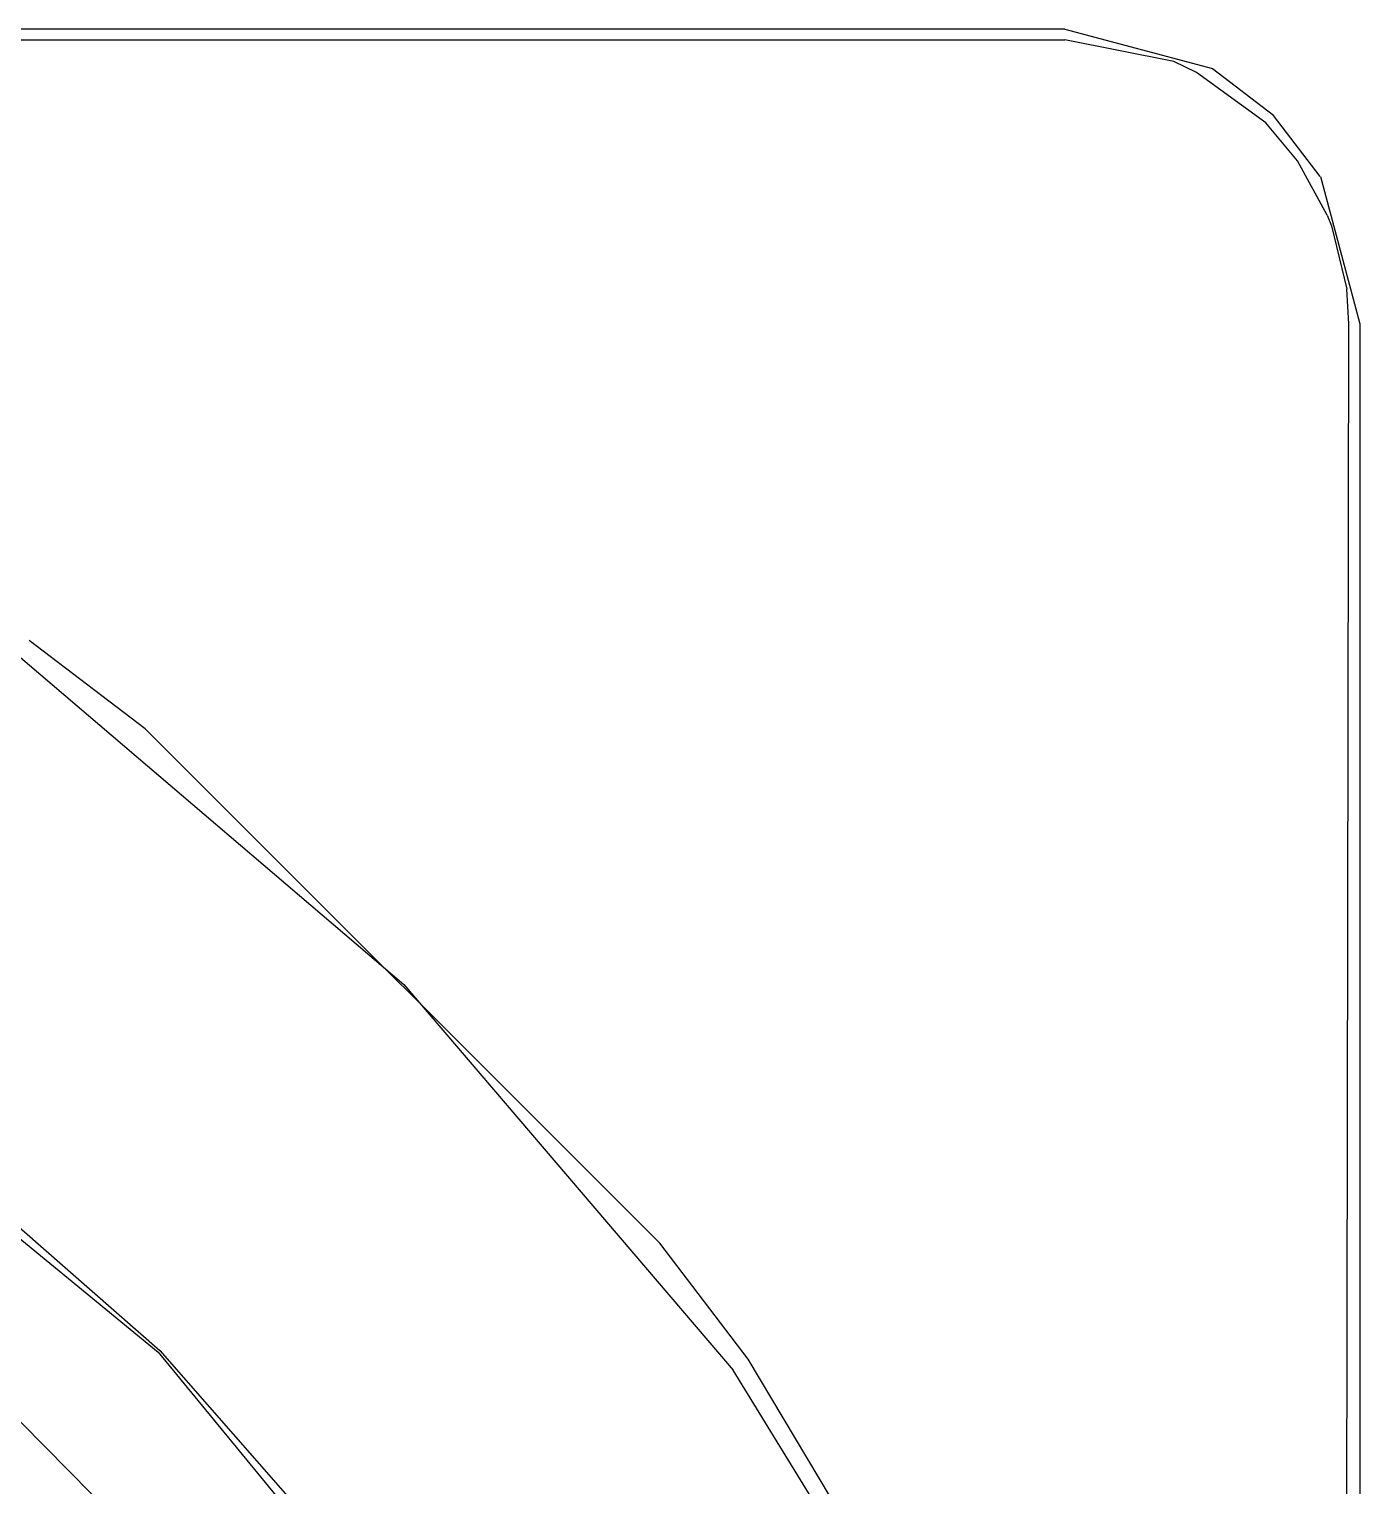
# Model space of a CAD drawing. Extents: x 0 to 230, y -306 to 0.
# Drawn here: x 216.45 to 230, y -14.84 to 0 of the extents above; entities that cross this region are included whole.
import ezdxf

# ---------------------------------------------------------------- set-up
doc = ezdxf.new("R2010")
doc.units = 0
doc.header["$MEASUREMENT"] = 0
for name, color, linetype in [('Layer1', 252, 'CONTINUOUS'), ('Layer2', 252, 'CONTINUOUS'), ('Layer3', 254, 'CONTINUOUS')]:
    doc.layers.add(name, color=color, linetype=linetype)

msp = doc.modelspace()

# ---------------------------------------------------------------- linework, layer by layer
at = {"layer": 'Layer1', "linetype": 'Continuous'}
for points, invisible_edges in [([(228.461, -0.465, 220.376), (228.498, -0.401, 219.989), (226.996, 0.001, 219.989), (226.996, -0.073, 220.376)], 15), ([(3.003, -0.074, 220.376), (3.003, 0, 219.989), (226.997, 0, 219.989), (226.997, -0.074, 220.376)], 15), ([(226.996, -0.107, 207.736), (226.997, 0, 219.989), (3.003, 0, 220), (3.003, -0.107, 207.736)], 5), ([(226.997, -0.291, 220.705), (226.997, -0.074, 220.376), (3.003, -0.074, 220.376), (3.003, -0.291, 220.705)], 15), ([(3.003, -0.164, 207.411), (3.003, -0.107, 207.736), (226.996, -0.107, 207.736), (226.996, -0.164, 207.411)], 15), ([(226.996, -0.073, 220.376), (228.461, -0.465, 220.376), (228.353, -0.653, 220.705), (226.996, -0.29, 220.705)], 15), ([(228.104, -0.33, 207.694), (226.997, -0.107, 207.725), (226.997, 0, 219.989), (228.498, -0.401, 219.989)], 10), ([(226.997, 0, 219.989), (228.498, -0.402, 219.989), (228.461, -0.466, 220.376), (226.997, -0.074, 220.376)], 15), ([(226.997, -0.291, 220.705), (226.997, -0.074, 220.376), (228.461, -0.466, 220.376), (228.353, -0.654, 220.705)], 15), ([(226.997, -0.107, 207.725), (226.997, -0.164, 207.4), (228.057, -0.374, 207.366), (228.104, -0.33, 207.694)], 15), ([(226.996, -0.211, 207.299), (226.997, -0.164, 207.411), (3.003, -0.164, 207.411), (3.003, -0.211, 207.299)], 15), ([(3.003, -0.336, 207.106), (3.003, -0.211, 207.299), (226.996, -0.211, 207.299), (226.996, -0.336, 207.106)], 15), ([(3.003, -0.618, 220.924), (3.003, -0.291, 220.705), (226.997, -0.291, 220.705), (226.997, -0.618, 220.924)], 15), ([(226.996, -0.617, 220.924), (226.996, -0.29, 220.705), (228.353, -0.653, 220.705), (228.189, -0.936, 220.924)], 15), ([(228.057, -0.374, 207.366), (227.966, -0.527, 207.06), (226.997, -0.336, 207.095), (226.997, -0.164, 207.4)], 15), ([(228.189, -0.937, 220.924), (228.353, -0.654, 220.705), (226.997, -0.291, 220.705), (226.997, -0.618, 220.924)], 15), ([(226.996, -0.495, 206.952), (226.996, -0.336, 207.106), (3.003, -0.336, 207.106), (3.003, -0.495, 206.952)], 15), ([(227.966, -0.527, 207.06), (227.845, -0.77, 206.833), (226.997, -0.495, 206.94), (226.997, -0.336, 207.095)], 15), ([(227.966, -0.527, 207.06), (228.798, -1.063, 206.96), (228.964, -0.964, 207.272), (228.057, -0.374, 207.366)], 15), ([(228.057, -0.374, 207.366), (228.057, -0.374, 207.366), (228.964, -0.964, 207.272), (228.104, -0.33, 207.694)], 15), ([(228.104, -0.33, 207.694), (228.104, -0.33, 207.694), (229.12, -0.88, 219.989), (228.498, -0.402, 219.989)], 11), ([(229.12, -0.88, 219.989), (229.12, -0.88, 219.989), (228.336, -0.439, 207.679), (228.104, -0.33, 207.694)], 11), ([(228.964, -0.964, 207.272), (228.964, -0.964, 207.272), (228.336, -0.439, 207.679), (228.104, -0.33, 207.694)], 15), ([(228.336, -0.439, 207.679), (228.336, -0.439, 207.679), (229.043, -0.955, 207.607), (229.12, -0.88, 219.989)], 15), ([(228.964, -0.964, 207.272), (229.014, -0.949, 207.441), (229.043, -0.955, 207.607), (228.336, -0.439, 207.679)], 11), ([(228.461, -0.465, 220.376), (228.461, -0.465, 220.376), (228.498, -0.401, 219.989), (229.533, -1.537, 220.376)], 15), ([(229.534, -1.539, 220.376), (229.534, -1.539, 220.376), (228.461, -0.466, 220.376), (228.498, -0.402, 219.989)], 15), ([(228.498, -0.401, 219.989), (228.498, -0.401, 219.989), (229.533, -1.537, 220.376), (229.12, -0.878, 219.989)], 15), ([(228.498, -0.402, 219.989), (228.498, -0.402, 219.989), (229.12, -0.88, 219.989), (229.534, -1.539, 220.376)], 15), ([(3, -0.902, 206.762), (3.003, -0.495, 206.952), (226.996, -0.495, 206.952), (226.996, -0.902, 206.762)], 15), ([(226.997, -0.495, 206.94), (227, -0.902, 206.751), (227.928, -1.148, 206.699), (227.845, -0.77, 206.833)], 15), ([(227.845, -0.77, 206.833), (228.57, -1.243, 206.736), (228.798, -1.063, 206.96), (227.966, -0.527, 207.06)], 15), ([(228.461, -0.465, 220.376), (229.533, -1.537, 220.376), (229.345, -1.646, 220.705), (228.353, -0.653, 220.705)], 15), ([(229.346, -1.647, 220.705), (228.353, -0.654, 220.705), (228.461, -0.466, 220.376), (229.534, -1.539, 220.376)], 15), ([(3.003, -0.618, 220.924), (3.003, -1.004, 221.002), (226.997, -1.004, 221.002), (226.997, -0.618, 220.924)], 15), ([(226.996, -0.617, 220.924), (226.997, -1.003, 221.002), (227.996, -1.271, 221.002), (228.189, -0.936, 220.924)], 15), ([(228.189, -0.937, 220.924), (226.997, -0.618, 220.924), (226.997, -1.004, 221.002), (227.996, -1.272, 221.002)], 15), ([(228.353, -0.653, 220.705), (229.345, -1.646, 220.705), (229.062, -1.809, 220.924), (228.189, -0.936, 220.924)], 15), ([(229.346, -1.647, 220.705), (228.353, -0.654, 220.705), (228.189, -0.937, 220.924), (229.063, -1.811, 220.924)], 15), ([(227.928, -1.148, 206.699), (228.625, -1.834, 206.553), (228.57, -1.243, 206.736), (227.845, -0.77, 206.833)], 15), ([(229.043, -0.955, 207.607), (229.043, -0.955, 207.607), (229.597, -1.501, 219.989), (229.12, -0.88, 219.989)], 11), ([(229.597, -1.5, 219.989), (229.597, -1.5, 219.989), (229.12, -0.878, 219.989), (229.533, -1.537, 220.376)], 15), ([(229.12, -0.88, 219.989), (229.12, -0.88, 219.989), (229.598, -1.502, 219.989), (229.534, -1.539, 220.376)], 15), ([(226.997, -0.902, 206.751), (224.117, -5.361, 205.804), (5.882, -5.361, 205.815), (3.003, -0.902, 206.762)], 15), ([(34.211, -6.375, 221.002), (195.789, -6.375, 221.002), (226.997, -1.004, 221.002), (3.003, -1.004, 221.002)], 15), ([(226.997, -1.004, 221.002), (226.997, -1.004, 221.002), (195.789, -6.375, 221.002), (204.189, -7.675, 221.002)], 15), ([(226.997, -1.004, 221.002), (228.728, -2.004, 221.002), (212.019, -11.601, 221.002), (204.189, -7.675, 221.002)], 15), ([(227.928, -1.148, 206.699), (227.928, -1.148, 206.699), (226.997, -0.902, 206.751), (224.117, -5.361, 205.804)], 15), ([(226.997, -1.003, 221.002), (226.997, -1.003, 221.002), (227.751, -1.439, 221.002), (227.996, -1.271, 221.002)], 15), ([(228.728, -2.004, 221.002), (227.996, -1.272, 221.002), (226.997, -1.004, 221.002)], 15), ([(227.996, -1.271, 221.002), (228.189, -0.936, 220.924), (229.062, -1.809, 220.924), (228.728, -2.003, 221.002)], 15), ([(228.189, -0.937, 220.924), (229.063, -1.811, 220.924), (228.728, -2.004, 221.002), (227.996, -1.272, 221.002)], 15), ([(228.798, -1.063, 206.96), (229.366, -1.878, 206.81), (229.579, -1.858, 207.13), (228.964, -0.964, 207.272)], 15), ([(229.043, -0.955, 207.607), (228.964, -0.964, 207.272), (229.271, -1.411, 207.201), (229.365, -1.342, 207.553)], 15), ([(229.598, -1.502, 219.989), (229.598, -1.502, 219.989), (229.365, -1.342, 207.553), (229.043, -0.955, 207.607)], 11), ([(228.885, -2.795, 206.349), (228.885, -2.795, 206.349), (227.928, -1.148, 206.699), (224.117, -5.361, 205.804)], 15), ([(228.625, -1.834, 206.553), (228.625, -1.834, 206.553), (228.885, -2.795, 206.349), (227.928, -1.148, 206.699)], 15), ([(229.06, -1.957, 206.59), (229.366, -1.878, 206.81), (228.798, -1.063, 206.96), (228.57, -1.243, 206.736)], 15), ([(228.728, -2.003, 221.002), (228.728, -2.003, 221.002), (227.751, -1.439, 221.002), (227.996, -1.271, 221.002)], 15), ([(228.625, -1.834, 206.553), (228.625, -1.834, 206.553), (229.06, -1.957, 206.59), (228.57, -1.243, 206.736)], 15), ([(229.271, -1.411, 207.201), (229.579, -1.858, 207.13), (229.667, -1.895, 207.476), (229.365, -1.342, 207.553)], 15), ([(229.597, -1.501, 219.989), (229.667, -1.895, 207.476), (229.365, -1.342, 207.553), (229.598, -1.502, 219.989)], 13), ([(229.709, -3.002, 220.705), (229.926, -3.002, 220.376), (229.533, -1.537, 220.376), (229.345, -1.646, 220.705)], 15), ([(229.534, -1.539, 220.376), (229.926, -3.003, 220.376), (229.709, -3.003, 220.705), (229.346, -1.647, 220.705)], 15), ([(229.533, -1.537, 220.376), (229.597, -1.5, 219.989), (230, -3.002, 219.989), (229.926, -3.002, 220.376)], 15), ([(229.534, -1.539, 220.376), (229.598, -1.502, 219.989), (230, -3.003, 219.989), (229.926, -3.003, 220.376)], 15), ([(229.597, -1.501, 219.989), (229.597, -1.501, 219.989), (229.667, -1.895, 207.476), (229.71, -2.003, 207.461)], 11), ([(229.598, -1.502, 219.989), (229.598, -1.502, 219.989), (230, -3.003, 219.989), (229.71, -2.003, 207.461)], 13), ([(229.062, -1.809, 220.924), (229.345, -1.646, 220.705), (229.709, -3.002, 220.705), (229.382, -3.002, 220.924)], 15), ([(229.346, -1.647, 220.705), (229.709, -3.003, 220.705), (229.382, -3.003, 220.924), (229.063, -1.811, 220.924)], 15), ([(228.885, -2.795, 206.349), (228.885, -2.795, 206.349), (229.06, -1.957, 206.59), (228.625, -1.834, 206.553)], 15), ([(228.996, -3.003, 221.002), (229.382, -3.002, 220.924), (229.062, -1.809, 220.924), (228.728, -2.003, 221.002)], 15), ([(229.063, -1.811, 220.924), (229.382, -3.003, 220.924), (228.996, -3.003, 221.002), (228.728, -2.004, 221.002)], 15), ([(229.06, -1.957, 206.59), (229.385, -2.823, 206.479), (229.589, -2.856, 206.63), (229.366, -1.878, 206.81)], 15), ([(229.366, -1.878, 206.81), (229.366, -1.878, 206.81), (229.579, -1.858, 207.13), (229.752, -2.9, 206.835)], 15), ([(229.589, -2.856, 206.63), (229.589, -2.856, 206.63), (229.752, -2.9, 206.835), (229.366, -1.878, 206.81)], 15), ([(229.867, -2.647, 207.372), (229.752, -2.9, 206.835), (229.579, -1.858, 207.13), (229.667, -1.895, 207.476)], 15), ([(212.019, -11.601, 221.002), (218.242, -17.766, 221.002), (228.728, -2.004, 221.002)], 15), ([(218.149, -17.704, 221.002), (222.242, -25.559, 221.002), (228.996, -3.003, 221.002), (228.728, -2.004, 221.002)], 15), ([(228.885, -2.795, 206.349), (228.885, -2.795, 206.349), (229.385, -2.823, 206.479), (229.06, -1.957, 206.59)], 15), ([(229.71, -2.003, 207.461), (229.71, -2.003, 207.461), (229.867, -2.647, 207.372), (230, -3.003, 219.989)], 13), ([(229.752, -2.9, 206.835), (229.752, -2.9, 206.835), (229.889, -3.003, 207.322), (229.867, -2.647, 207.372)], 15), ([(230, -3.003, 219.989), (230, -3.003, 219.989), (229.889, -3.003, 207.322), (229.867, -2.647, 207.372)], 11), ([(228.885, -2.795, 206.349), (228.885, -2.795, 206.349), (228.856, -18.886, 202.929), (224.117, -5.361, 205.804)], 15), ([(228.856, -18.886, 202.929), (229.355, -18.901, 203.062), (229.385, -2.823, 206.479), (228.885, -2.795, 206.349)], 15), ([(229.385, -2.823, 206.479), (229.589, -2.856, 206.63), (229.722, -18.939, 203.426), (229.355, -18.901, 203.062)], 15), ([(229.722, -18.939, 203.426), (229.86, -18.992, 203.924), (229.752, -2.9, 206.835), (229.589, -2.856, 206.63)], 15), ([(229.752, -2.9, 206.835), (229.752, -2.9, 206.835), (229.889, -3.003, 207.322), (229.86, -18.992, 203.924)], 15), ([(228.996, -302.996, 221.002), (223.622, -271.791, 221.002), (223.622, -34.209, 221.002), (228.996, -3.003, 221.002)], 15), ([(228.996, -3.003, 221.002), (224.997, -3.003, 221.002), (224.997, -140.092, 221.002), (228.996, -140.092, 221.002)], 15), ([(229.382, -302.997, 220.924), (228.996, -302.996, 221.002), (228.996, -3.003, 221.002), (229.382, -3.003, 220.924)], 15), ([(229.382, -140.092, 220.924), (228.996, -140.092, 221.002), (228.996, -3.003, 221.002), (229.382, -3.003, 220.924)], 15), ([(229.382, -3.003, 220.924), (229.709, -3.003, 220.705), (229.709, -302.997, 220.705), (229.382, -302.997, 220.924)], 15), ([(229.382, -3.003, 220.924), (229.709, -3.003, 220.705), (229.709, -140.092, 220.705), (229.382, -140.092, 220.924)], 15), ([(229.709, -302.997, 220.705), (229.926, -302.997, 220.376), (229.926, -3.003, 220.376), (229.709, -3.003, 220.705)], 15), ([(229.709, -140.092, 220.705), (229.709, -3.003, 220.705), (229.926, -3.003, 220.376), (229.926, -140.092, 220.376)], 15), ([(229.86, -18.992, 203.924), (229.889, -3.003, 207.322), (230, -3.003, 219.989), (230, -18.992, 219.989)], 10), ([(229.926, -3.003, 220.376), (230, -3.003, 219.989), (230, -302.997, 219.989), (229.926, -302.997, 220.376)], 15), ([(229.926, -140.092, 220.376), (229.926, -3.003, 220.376), (230, -3.003, 219.989), (230, -140.092, 219.989)], 15), ([(224.117, -5.361, 205.804), (195.789, -6.1, 202.628), (34.211, -6.1, 202.628), (5.883, -5.361, 205.815)], 15), ([(224.117, -5.361, 205.804), (195.789, -6.1, 202.628), (34.211, -6.1, 202.628), (5.883, -5.361, 205.815)], 15), ([(195.789, -6.1, 202.628), (200.322, -8.72, 202.307), (224.117, -5.361, 205.804)], 15), ([(195.789, -6.1, 202.628), (200.322, -8.72, 202.307), (224.117, -5.361, 205.804)], 15), ([(200.322, -8.72, 202.307), (203.34, -9.35, 202.307), (224.117, -5.361, 205.804)], 15), ([(200.322, -8.72, 202.307), (203.34, -9.35, 202.307), (224.117, -5.361, 205.804)], 15), ([(203.34, -9.35, 202.307), (208.504, -11.864, 201.996), (209.456, -12.29, 201.924), (224.117, -5.361, 205.804)], 15), ([(203.34, -9.35, 202.307), (208.504, -11.864, 201.996), (209.456, -12.29, 201.924), (224.117, -5.361, 205.804)], 15), ([(209.456, -12.29, 201.924), (210.696, -12.996, 201.642), (211.346, -13.533, 201.54), (224.117, -5.361, 205.804)], 15), ([(209.456, -12.29, 201.924), (210.696, -12.996, 201.642), (211.346, -13.533, 201.54), (224.117, -5.361, 205.804)], 15), ([(211.346, -13.533, 201.54), (216.303, -18.493, 201.041), (224.117, -5.361, 205.804)], 15), ([(211.346, -13.533, 201.54), (216.303, -18.493, 201.041), (224.117, -5.361, 205.804)], 15), ([(216.303, -18.493, 201.041), (216.995, -19.304, 200.869), (217.733, -20.583, 200.659), (224.117, -5.361, 205.804)], 15), ([(216.303, -18.493, 201.041), (216.995, -19.304, 200.869), (217.733, -20.583, 200.659), (224.117, -5.361, 205.804)], 15), ([(224.117, -5.361, 205.804), (224.142, -18.886, 202.929), (217.733, -20.583, 200.659)], 15), ([(224.117, -5.361, 205.804), (224.142, -18.886, 202.929), (217.733, -20.583, 200.659)], 15), ([(228.856, -18.886, 202.929), (228.856, -18.886, 202.929), (224.142, -18.886, 202.929), (224.117, -5.361, 205.804)], 15), ([(218.242, -17.766, 221.002), (212.019, -11.601, 221.002), (210.793, -12.859, 221.002), (217.138, -19.204, 221.002)], 15), ([(213.359, -15.993, 130.704), (217.139, -19.203, 221.002), (210.794, -12.857, 221.002)], 13)]:
    msp.add_3dface(points, dxfattribs=dict(at, invisible_edges=invisible_edges))
at = {"layer": 'Layer2', "linetype": 'Continuous'}
for points, invisible_edges in [([(211.354, -3.185, 201.095), (211.354, -3.185, 201.095), (211.308, -3.281, 201.68), (217.562, -7.212, 201.68)], 15), ([(216.447, -6.228, 201.095), (216.447, -6.228, 201.095), (211.354, -3.185, 201.095), (217.562, -7.212, 201.68)], 15), ([(211.167, -3.574, 202.177), (211.308, -3.281, 201.68), (217.562, -7.212, 201.68), (217.36, -7.466, 202.177)], 15), ([(217.053, -7.85, 202.51), (217.36, -7.466, 202.177), (211.167, -3.574, 202.177), (210.954, -4.017, 202.51)], 15), ([(210.953, -4.017, 202.51), (210.701, -4.541, 202.628), (216.69, -8.305, 202.628), (217.053, -7.85, 202.51)], 15), ([(212.178, -11.379, 202.628), (210.701, -4.541, 202.628), (216.69, -8.305, 202.628), (218.462, -17.605, 202.628)], 15), ([(216.337, -6.38, 190.352), (216.983, -6.754, 195.724), (217.629, -7.128, 201.095), (216.447, -6.228, 201.095)], 11), ([(217.629, -7.128, 201.095), (217.629, -7.128, 201.095), (217.562, -7.212, 201.68), (216.447, -6.228, 201.095)], 15), ([(220.264, -9.734, 190.352), (220.115, -9.883, 189.61), (216.213, -6.55, 189.61), (216.337, -6.38, 190.352)], 15), ([(220.264, -9.734, 190.352), (220.115, -9.883, 189.61), (216.213, -6.55, 189.61), (216.337, -6.38, 190.352)], 15), ([(216.337, -6.38, 190.352), (216.337, -6.38, 190.352), (220.264, -9.734, 190.352), (217.629, -7.128, 201.095)], 13), ([(219.726, -10.272, 189.069), (215.89, -6.995, 189.069), (216.213, -6.55, 189.61), (220.115, -9.883, 189.61)], 15), ([(219.726, -10.272, 189.069), (215.89, -6.995, 189.069), (216.213, -6.55, 189.61), (220.115, -9.883, 189.61)], 15), ([(219.199, -10.799, 188.872), (215.452, -7.598, 188.872), (215.89, -6.995, 189.069), (219.726, -10.272, 189.069)], 15), ([(219.199, -10.799, 188.872), (215.452, -7.598, 188.872), (215.89, -6.995, 189.069), (219.726, -10.272, 189.069)], 15), ([(217.36, -7.466, 202.177), (217.562, -7.212, 201.68), (222.786, -12.435, 201.68), (222.532, -12.638, 202.177)], 15), ([(217.562, -7.212, 201.68), (217.629, -7.128, 201.095), (222.869, -12.369, 201.095), (222.786, -12.435, 201.68)], 15), ([(220.264, -9.734, 190.352), (220.264, -9.734, 190.352), (222.869, -12.369, 201.095), (217.629, -7.128, 201.095)], 11), ([(217.053, -7.85, 202.51), (217.36, -7.466, 202.177), (222.532, -12.638, 202.177), (222.147, -12.945, 202.51)], 15), ([(216.621, -14.458, 188.84), (219.199, -10.799, 188.872), (215.452, -7.598, 188.872), (214.139, -11.958, 188.826)], 15), ([(216.69, -8.305, 202.628), (221.692, -13.308, 202.628), (222.147, -12.945, 202.51), (217.053, -7.85, 202.51)], 15), ([(221.692, -13.308, 202.628), (222.501, -25.474, 202.628), (218.462, -17.605, 202.628), (216.69, -8.305, 202.628)], 15), ([(223.617, -13.661, 190.352), (223.447, -13.784, 189.61), (220.115, -9.883, 189.61), (220.264, -9.734, 190.352)], 15), ([(223.617, -13.661, 190.352), (223.447, -13.784, 189.61), (220.115, -9.883, 189.61), (220.264, -9.734, 190.352)], 15), ([(220.264, -9.734, 190.352), (220.264, -9.734, 190.352), (223.617, -13.661, 190.352), (222.869, -12.369, 201.095)], 13), ([(223.002, -14.108, 189.069), (219.726, -10.272, 189.069), (220.115, -9.883, 189.61), (223.447, -13.784, 189.61)], 15), ([(223.002, -14.108, 189.069), (219.726, -10.272, 189.069), (220.115, -9.883, 189.61), (223.447, -13.784, 189.61)], 15), ([(222.399, -14.546, 188.872), (219.199, -10.799, 188.872), (219.726, -10.272, 189.069), (223.002, -14.108, 189.069)], 15), ([(222.399, -14.546, 188.872), (219.199, -10.799, 188.872), (219.726, -10.272, 189.069), (223.002, -14.108, 189.069)], 15), ([(222.399, -14.546, 188.872), (219.104, -16.957, 188.853), (216.621, -14.458, 188.84), (219.199, -10.799, 188.872)], 15), ([(215.415, -14.439, 127.609), (216.623, -15.681, 127.636), (219.104, -16.957, 188.853), (214.139, -11.958, 188.826)], 10), ([(226.424, -18.831, 202.177), (226.716, -18.69, 201.68), (222.786, -12.435, 201.68), (222.532, -12.638, 202.177)], 15), ([(223.769, -13.55, 201.095), (223.769, -13.55, 201.095), (222.869, -12.369, 201.095), (222.786, -12.435, 201.68)], 15), ([(226.813, -18.644, 201.095), (223.769, -13.55, 201.095), (222.786, -12.435, 201.68), (226.716, -18.69, 201.68)], 15), ([(223.617, -13.661, 190.352), (223.617, -13.661, 190.352), (223.769, -13.55, 201.095), (222.869, -12.369, 201.095)], 11), ([(226.424, -18.831, 202.177), (225.981, -19.044, 202.51), (222.147, -12.945, 202.51), (222.532, -12.638, 202.177)], 15), ([(221.692, -13.308, 202.628), (222.147, -12.945, 202.51), (225.981, -19.044, 202.51), (225.456, -19.297, 202.628)], 15), ([(221.692, -13.308, 202.628), (221.692, -13.308, 202.628), (225.456, -19.297, 202.628), (222.501, -25.474, 202.628)], 15), ([(223.617, -13.661, 190.352), (223.617, -13.661, 190.352), (226.812, -18.644, 201.095), (223.769, -13.55, 201.095)], 11), ([(225.638, -18.409, 189.069), (223.002, -14.108, 189.069), (223.447, -13.784, 189.61), (226.128, -18.159, 189.61)], 15), ([(225.638, -18.409, 189.069), (223.002, -14.108, 189.069), (223.447, -13.784, 189.61), (226.128, -18.159, 189.61)], 15), ([(226.316, -18.063, 190.352), (226.128, -18.159, 189.61), (223.447, -13.784, 189.61), (223.617, -13.661, 190.352)], 15), ([(226.316, -18.063, 190.352), (226.128, -18.159, 189.61), (223.447, -13.784, 189.61), (223.617, -13.661, 190.352)], 15), ([(226.812, -18.644, 201.095), (226.812, -18.644, 201.095), (226.316, -18.063, 190.352), (223.617, -13.661, 190.352)], 11), ([(224.974, -18.747, 188.872), (222.399, -14.546, 188.872), (223.002, -14.108, 189.069), (225.638, -18.409, 189.069)], 15), ([(224.974, -18.747, 188.872), (222.399, -14.546, 188.872), (223.002, -14.108, 189.069), (225.638, -18.409, 189.069)], 15), ([(216.568, -15.736, 127.263), (216.403, -15.901, 126.925), (215.195, -14.658, 126.898), (215.359, -14.493, 127.236)], 15), ([(216.623, -15.681, 127.636), (216.568, -15.736, 127.263), (215.359, -14.493, 127.236), (215.415, -14.438, 127.609)], 15), ([(222.399, -14.546, 188.872), (221.567, -20.584, 188.862), (219.104, -16.957, 188.853)], 15), ([(221.567, -20.584, 188.862), (223.392, -24.618, 188.877), (224.974, -18.747, 188.872), (222.399, -14.546, 188.872)], 15)]:
    msp.add_3dface(points, dxfattribs=dict(at, invisible_edges=invisible_edges))
at = {"layer": 'Layer3', "linetype": 'Continuous'}
for points, invisible_edges in [([(194.772, -7.619, 206.341), (34.311, -8.535, 206.341), (6.378, -36.468, 206.341), (223.622, -36.468, 206.341)], 15), ([(223.622, -36.468, 206.341), (223.622, -36.468, 206.341), (202.24, -8.602, 206.341), (194.772, -7.619, 206.341)], 11), ([(202.24, -8.602, 206.341), (202.24, -8.602, 206.341), (223.622, -36.468, 206.341), (222.639, -29, 206.341)], 11), ([(222.639, -29, 206.341), (222.639, -29, 206.341), (209.198, -11.483, 206.341), (202.24, -8.602, 206.341)], 11), ([(218.036, -13.204, 223.094), (213.552, -9.158, 223.379), (213.394, -9.394, 223.094)], 15), ([(218.237, -13.003, 223.379), (213.552, -9.158, 223.379), (218.036, -13.204, 223.094)], 15), ([(213.552, -9.158, 223.379), (215.295, -10.208, 223.767), (218.237, -13.003, 223.379)], 15), ([(217.761, -13.479, 222.99), (213.394, -9.394, 223.094), (213.178, -9.717, 222.99)], 3), ([(213.394, -9.394, 223.094), (217.761, -13.479, 222.99), (218.036, -13.204, 223.094)], 15), ([(217.761, -13.479, 222.99), (213.178, -9.717, 222.99), (209.634, -11.047, 222.99)], 15), ([(218.327, -12.913, 224.738), (215.205, -10.325, 225.115), (215.274, -10.235, 224.738)], 15), ([(215.274, -10.235, 224.738), (218.327, -12.913, 224.738), (218.351, -12.889, 223.767), (215.295, -10.208, 223.767)], 15), ([(218.351, -12.889, 223.767), (218.237, -13.003, 223.379), (215.295, -10.208, 223.767)], 15), ([(218.248, -12.993, 225.115), (215.205, -10.325, 225.115), (215.033, -10.549, 225.388)], 15), ([(218.248, -12.993, 225.115), (218.327, -12.913, 224.738), (215.205, -10.325, 225.115)], 15), ([(218.048, -13.193, 225.388), (215.033, -10.549, 225.388), (214.801, -10.851, 225.488)], 15), ([(218.048, -13.193, 225.388), (218.248, -12.993, 225.115), (215.033, -10.549, 225.388)], 15), ([(217.778, -13.462, 225.488), (218.048, -13.193, 225.388), (214.801, -10.851, 225.488)], 7), ([(214.801, -10.851, 225.488), (217.778, -13.462, 225.488), (214.86, -16.38, 225.488)], 15), ([(217.761, -13.479, 222.99), (215.609, -15.631, 222.99), (209.634, -11.047, 222.99)], 15), ([(215.173, -16.067, 206.341), (215.173, -16.067, 206.341), (219.757, -22.042, 206.341), (209.198, -11.483, 206.341)], 4), ([(222.639, -29, 206.341), (222.639, -29, 206.341), (219.757, -22.042, 206.341), (209.198, -11.483, 206.341)], 13), ([(222.083, -17.689, 223.379), (218.351, -12.889, 223.767), (218.237, -13.003, 223.379)], 15), ([(221.005, -15.966, 224.738), (218.248, -12.993, 225.115), (218.327, -12.913, 224.738)], 15), ([(218.327, -12.913, 224.738), (221.005, -15.966, 224.738), (220.826, -15.904, 223.767), (218.351, -12.889, 223.767)], 15), ([(218.351, -12.889, 223.767), (222.083, -17.689, 223.379), (222.217, -17.599, 223.767)], 15), ([(221.846, -17.847, 223.094), (218.036, -13.204, 223.094), (218.237, -13.003, 223.379)], 15), ([(220.916, -16.035, 225.115), (218.248, -12.993, 225.115), (218.048, -13.193, 225.388)], 15), ([(218.237, -13.003, 223.379), (221.846, -17.847, 223.094), (222.083, -17.689, 223.379)], 15), ([(220.916, -16.035, 225.115), (221.005, -15.966, 224.738), (218.248, -12.993, 225.115)], 15), ([(218.036, -13.204, 223.094), (217.761, -13.479, 222.99), (221.523, -18.062, 222.99)], 13), ([(220.691, -16.207, 225.388), (218.048, -13.193, 225.388), (217.778, -13.462, 225.488)], 15), ([(221.846, -17.847, 223.094), (218.036, -13.204, 223.094), (221.523, -18.062, 222.99)], 15), ([(220.691, -16.207, 225.388), (220.916, -16.035, 225.115), (218.048, -13.193, 225.388)], 15), ([(214.86, -16.38, 225.488), (217.778, -13.462, 225.488), (217.713, -19.727, 225.488)], 15), ([(221.523, -18.062, 222.99), (215.609, -15.631, 222.99), (217.761, -13.479, 222.99)], 15), ([(220.389, -16.439, 225.488), (217.778, -13.462, 225.488), (217.713, -19.727, 225.488)], 15), ([(220.389, -16.439, 225.488), (220.691, -16.207, 225.388), (217.778, -13.462, 225.488)], 7)]:
    msp.add_3dface(points, dxfattribs=dict(at, invisible_edges=invisible_edges))

doc.saveas('drawing.dxf')
